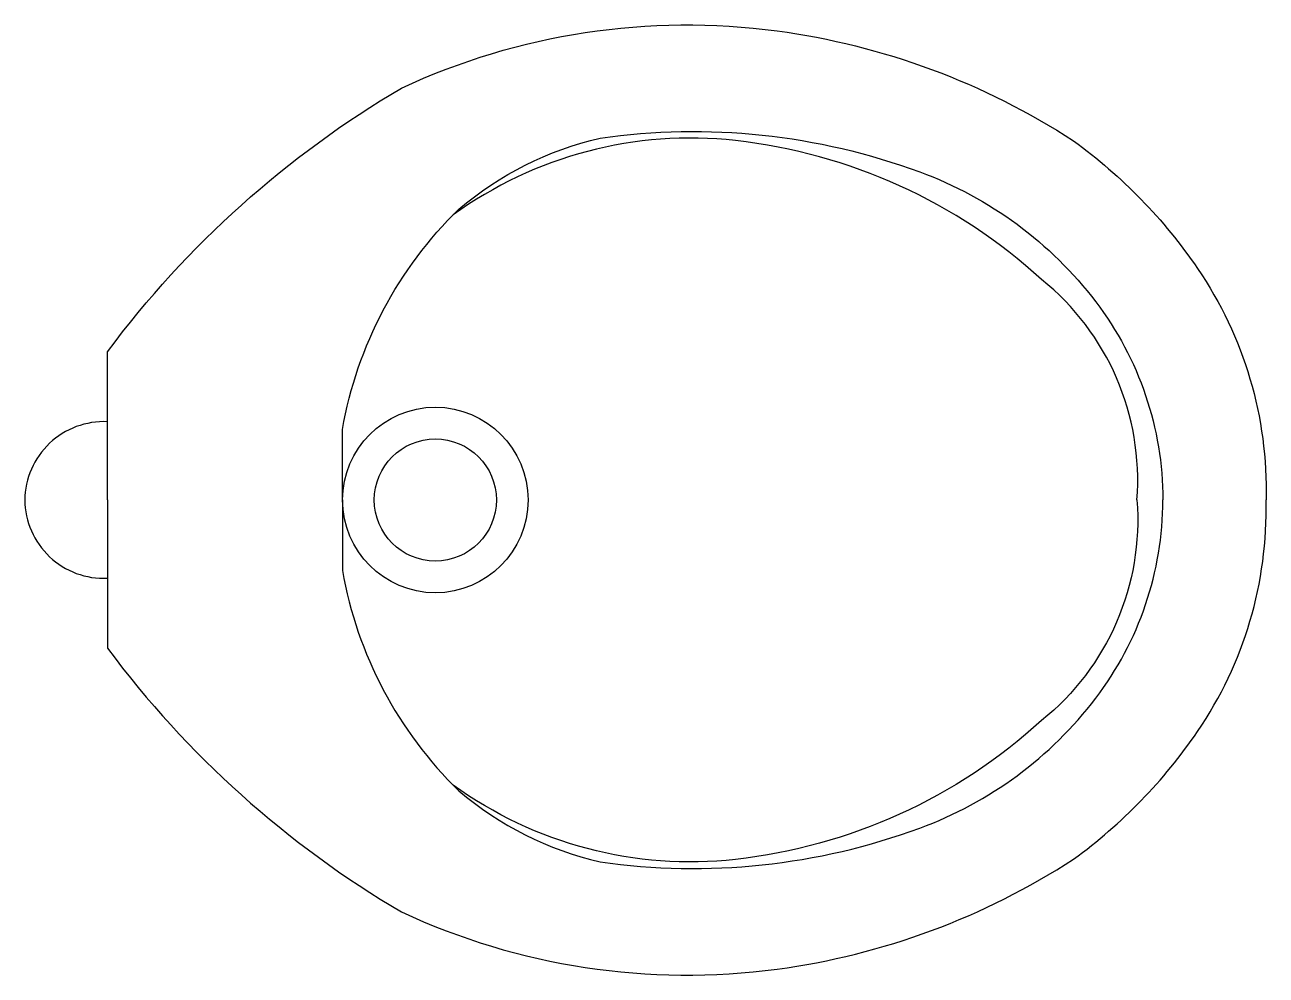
# Model space of a CAD drawing. Header units: millimetres. Extents: x 1.384 to 1.874, y -6.272 to -5.897.
import ezdxf

# ---------------------------------------------------------------- set-up
doc = ezdxf.new("R2010")
doc.units = ezdxf.units.MM
doc.header["$LTSCALE"] = 10

msp = doc.modelspace()

# ---------------------------------------------------------------- linework, layer by layer
for points in [[(1.4166, -6.08424), (1.4166, -6.02571, -0.099856), (1.53267, -5.92169, -0.143392), (1.68097, -5.89913, -0.111122), (1.79802, -5.94255, -0.086343), (1.84698, -5.99292, -0.156882), (1.874, -6.08424, -14.81148)], [(1.50938, -6.05638, -0.157924), (1.55531, -5.96952, -0.120746), (1.61111, -5.94144, -0.124391), (1.73733, -5.95477, -0.142577), (1.80676, -6.00603, -0.163721), (1.83329, -6.08424, 5.589016)], [(1.82303, -6.08424, 0.247615), (1.7854, -5.99727, 0.158878), (1.66455, -5.94241, 0.186353), (1.55305, -5.97177, 3.049761)], [(1.50938, -6.08424), (1.50938, -6.05638, -0.158118)], [(1.4166, -6.08424), (1.4166, -6.14277, 0.099856), (1.53267, -6.24679, 0.143392), (1.68097, -6.26935, 0.111122), (1.79802, -6.22594, 0.086343), (1.84698, -6.17557, 0.156882), (1.874, -6.08424, 14.81148)], [(1.50938, -6.1121, 0.157924), (1.55531, -6.19896, 0.120746), (1.61111, -6.22704, 0.124391), (1.73733, -6.21371, 0.142577), (1.80676, -6.16245, 0.163721), (1.83329, -6.08424, -5.589016)], [(1.50938, -6.08424), (1.50938, -6.1121, 0.158118)], [(1.82303, -6.08424, -0.247615), (1.7854, -6.17121, -0.158878), (1.66455, -6.22607, -0.186353), (1.55305, -6.19672, -3.049761)]]:
    msp.add_lwpolyline(points, format="xyb")
for radius in [0.03663, 0.0241]:
    msp.add_circle((1.54603, -6.08424), radius)
for centre, start, end in [((1.41517, -6.08454), 87.3809, 179.4488), ((1.41517, -6.08394), 180.5512, 272.6191)]:
    msp.add_arc(centre, 0.03121, start, end)

doc.saveas('drawing.dxf')
